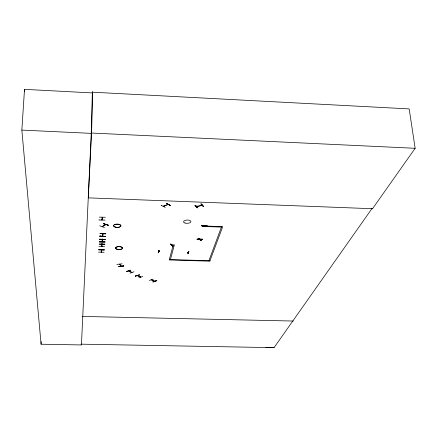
<?xml version="1.0" encoding="UTF-8"?>
<svg xmlns="http://www.w3.org/2000/svg" width="437" height="437" viewBox="0 0 437 437"><rect width="100%" height="100%" fill="white"/><g stroke="black" fill="none" stroke-linecap="round" stroke-linejoin="round"><path stroke-width="0.66" d="M104.306 249.948L98.713 249.773L104.317 249.888M104.842 244.234L99.161 244.125L104.853 244.163M138.917 277.806L142.801 276.419M135.295 276.091L139.529 274.922L135.301 276.069M130.057 273.185L133.962 271.776M99.27 217.14L105.344 217.265M99.543 239.312L105.295 239.432M123.851 266.007L118.684 266.532L123.758 265.898M126.533 271.524L130.587 270.159L126.511 271.448M118.782 266.63L123.78 265.893M116.865 264.401L122.049 263.811M108.381 225.23L103.383 223.717L108.381 225.219M105.568 236.493L99.783 236.253M105.814 233.888L99.991 233.604M101.837 243.922C102.236 245.097 102.121 243.464 101.941 246.544M101.881 244.447L101.865 243.922M102.111 244.43L102.089 243.955M102.143 244.43L102.121 243.928M102.258 239.012L102.056 241.841M102.548 239.023L102.553 239.695L102.231 239.684M103.056 233.822L102.739 233.839L102.744 233.331M103.028 233.85L103.039 233.342L103.045 234.024L102.722 234.013M104.465 227.475L99.691 225.814M98.718 249.713L104.317 249.86M99.336 241.912L105.06 241.912L99.341 241.869M99.549 239.247L105.295 239.405L99.549 239.219M99.794 236.166L99.8 235.876L101.084 235.92M199.807 238.984L200.064 239.159M168.108 204.45L163.362 206.226M89.651 167.983L89.661 167.655M371.843 208.739L372.488 208.76L415.15 148.296L409.179 108.911L92.354 92.185L91.257 133.367L21.85 130.095L24.51 89.35L92.338 92.928M92.677 91.557L91.612 131.723L88.258 197.863L372.515 208.722L371.871 208.7L274.048 347.65L265.854 347.519M197.027 239.241L202.697 239.252L197.032 239.192M99.073 219.631L99.057 220.035L105.093 220.073M98.527 252.094L104.093 252.291M104.618 246.621L98.975 246.463M92.294 93.54L92.354 92.185M415.15 148.296L91.267 133.023L81.435 344.946L41.078 344.219L41.209 341.548M100.002 233.533L105.825 233.724M101.979 219.991L102.46 217.353L102.143 217.56M101.958 219.953L102.121 217.588M101.389 249.953L101.215 252.198M102.537 236.231L102.766 233.839M101.63 249.98L101.471 252.16L101.237 251.947M103.001 233.822L102.832 236.253L102.613 235.985M101.958 246.512L101.723 246.293M171.987 245.097L172.56 244.988M196.399 206.526L202.118 205.314M158.227 252.744L158.817 250.445L159.101 250.494L158.533 252.755L158.254 252.712M159.358 251.685L158.877 251.674L159.297 251.696M202.189 205.417L201.561 205.537M170.403 259.567L174.368 244.846L173.281 244.813L169.234 259.955L209.88 261.173L210.039 260.758L169.348 259.534M165.273 207.367L161.144 205.335L161.411 205.243M187.713 252.46L188.2 252.499M188.86 251.422L188.555 251.412L187.823 253.662L188.123 253.673L188.86 251.412L187.899 253.629M139.501 274.862L135.459 276.102M153.289 279.123L149.29 280.417M201.402 225.629L207.225 225.847L201.408 225.65M204.281 226.164L204.09 225.951L204.308 226.186M207.176 226.016L201.364 225.721M195.213 205.248L197.6 207.837L194.951 205.341L195.268 205.286M197.284 207.908L194.951 205.357M208.913 260.725L221.597 226.601M170.862 244.032L173.134 246.189L170.621 244.114L170.911 244.07M209.951 260.752L222.723 226.639L202.233 225.924L202.074 226.421L221.412 227.093M101.979 219.729L102.236 219.756M105.88 224.596L102.351 226.585M101.837 244.256L101.701 246.555M196.453 206.51L197.109 206.493L196.868 205.854M172.041 245.086L172.637 245.059L172.194 245.173M199.447 239.787C200.37 239.279 199.163 240.377 199.365 239.17M151.333 279.888L154.665 281.281M168.24 204.521L167.573 204.653L167.644 204.068M128.494 270.902L131.832 272.491M105.35 224.711L105.601 224.76M137.431 275.6L140.687 277.118M119.432 264.254L121.306 266.204M121.289 266.182L119.689 264.221M103.564 223.575L108.218 225.279M188.156 252.591L187.681 252.575M105.585 224.531L102.187 226.53M163.891 206.209L163.695 206.1M163.711 206.111L163.438 206.362L167.966 204.461M102.477 226.339L102.706 226.382M152.923 281.909L156.757 280.603L152.906 281.892M153.048 281.963L156.894 280.663M201.004 204.068C201.763 203.538 204.177 206.728 203.303 206.635L200.993 203.762M196.535 206.597L202.134 205.412M199.348 239.705L199.829 239.613L199.867 239.099M102.127 241.606L102.367 241.83L102.509 239.476M201.255 240.667L198.868 238.547L201.255 240.656M151.464 279.817L154.824 281.231M140.463 276.905L140.834 277.058L137.682 275.725M81.003 344.165L274.048 347.65M82.243 316.426L293.265 321.042M100.625 241.535L99.352 241.497L99.346 241.781L105.06 241.967M101.389 250.155L101.635 249.937M99.789 236.166L105.585 236.357M158.882 251.586L159.379 251.603M187.626 252.559L188.145 252.499M197.06 239.105L202.708 239.307M166.262 203.331L170.151 205.483M128.729 270.885L131.947 272.404M201.08 204.013L203.352 206.575M199.884 239.602L199.736 239.099M198.939 238.498L200.998 240.645M170.621 244.125L172.85 246.244M21.85 130.095L41.078 344.219M24.51 89.35L24.669 91.388M196.956 205.871L196.972 206.401M167.622 204.057L167.573 204.653M159.024 250.456L158.456 252.717L159.052 250.445M166.486 203.292L166.218 203.396L170.386 205.466L166.486 203.292M117.138 249.243A3.501 1.448 0.6 0 0 122.551 248.167A3.501 1.448 0.6 0 0 117.482 246.747A3.501 1.448 0.6 0 0 117.138 249.243M117.143 249.248A3.485 1.437 0.6 0 0 122.535 248.178A3.485 1.437 0.6 0 0 117.493 246.763A3.485 1.437 0.6 0 0 117.143 249.248M115.226 227.087A3.693 1.611 0.8 0 0 120.934 225.896A3.693 1.611 0.8 0 0 115.581 224.307A3.693 1.611 0.8 0 0 115.226 227.087A3.687 1.606 0.8 0 0 120.929 225.902A3.687 1.606 0.8 0 0 115.587 224.318A3.687 1.606 0.8 0 0 115.231 227.093M184.993 223.028A3.698 1.633 -1.5 0 0 190.903 221.821A3.698 1.633 -1.5 0 0 185.823 220.21A3.698 1.633 -1.5 0 0 184.993 223.028"/></g></svg>
